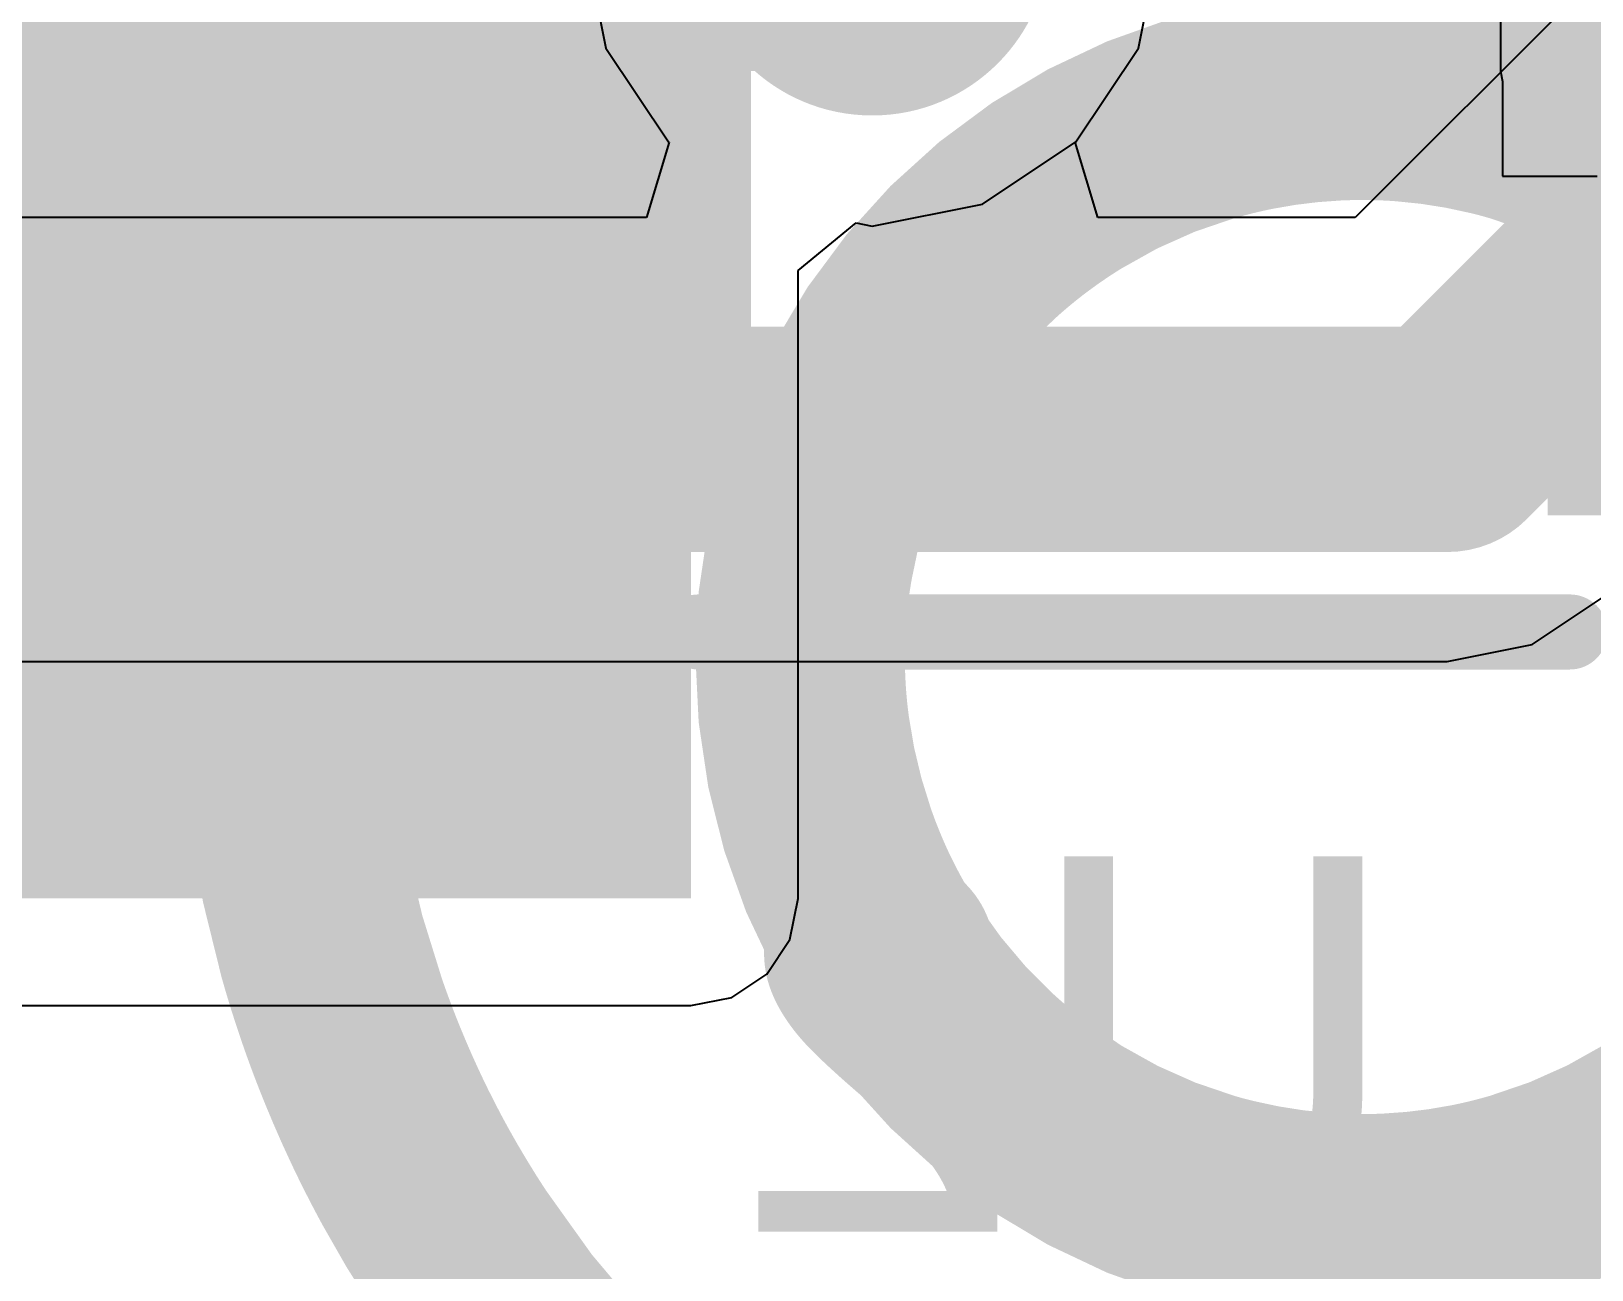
# Model space of a CAD drawing. Header units: inches. Extents: x -27 to 89, y -7 to 71.
# Drawn here: x 2.25 to 4.888, y 7.964 to 10.059 of the extents above; entities that cross this region are included whole.
import ezdxf

# ---------------------------------------------------------------- set-up
doc = ezdxf.new("R2010")
doc.units = ezdxf.units.IN
for name, color, linetype in [('Bottom Layer', 5, 'Continuous'), ('Bottom Overlay', 54, 'Continuous'), ('Bottom Paste', 16, 'Continuous'), ('Bottom Solder', 6, 'Continuous'), ('Dimensions', 6, 'Continuous'), ('Top Layer', 1, 'Continuous')]:
    doc.layers.add(name, color=color, linetype=linetype)
doc.styles.add('Arial', font='', dxfattribs={"height": 0.2})
doc.styles.get('Arial').set_extended_font_data('Arial')

# ---------------------------------------------------------------- blocks, each defined once
blk = doc.blocks.new('TSOT_23_8_B_33')
at = {"layer": 'Bottom Layer'}
for points in [[(1.825, 0.75), (0.775, 0.75), (0.775, 1.2), (1.825, 1.2)], [(1.825, 0.1), (0.775, 0.1), (0.775, 0.55), (1.825, 0.55)]]:
    blk.add_hatch(color=5, dxfattribs=at).paths.add_polyline_path(points)
at = {"layer": 'Bottom Paste'}
for points in [[(1.825, 0.75), (0.775, 0.75), (0.775, 1.2), (1.825, 1.2)], [(1.825, 0.1), (0.775, 0.1), (0.775, 0.55), (1.825, 0.55)]]:
    blk.add_hatch(color=16, dxfattribs=at).paths.add_polyline_path(points)
at = {"layer": 'Bottom Solder'}
for points in [[(-0.6734, 0.6484), (-1.9266, 0.6484), (-1.9266, 1.3016), (-0.6734, 1.3016)], [(1.9266, 0.6484), (0.6734, 0.6484), (0.6734, 1.3016), (1.9266, 1.3016)], [(-0.6734, -0.0016), (-1.9266, -0.0016), (-1.9266, 0.6516), (-0.6734, 0.6516)], [(1.9266, -0.0016), (0.6734, -0.0016), (0.6734, 0.6516), (1.9266, 0.6516)]]:
    blk.add_hatch(color=6, dxfattribs=at).paths.add_polyline_path(points)
at = {"layer": 'Bottom Overlay'}
for points in [[(0.762, 1.4986, 0.127, 0.127, 0), (-0.7112, 1.4986, 0.127, 0.127, 0)], [(0.5842, 1.4986, 0.127, 0.127, 0), (-0.6096, 1.4986, 0.127, 0.127, 0)]]:
    blk.add_lwpolyline(points, format="xyseb", dxfattribs=at)
for points in [[(-0.7429, 1.4986, 0.0635, 0.0635, 1), (-0.6794, 1.4986, 0.0635, 0.0635, 1)], [(-0.6413, 1.4986, 0.0635, 0.0635, 1), (-0.5778, 1.4986, 0.0635, 0.0635, 1)], [(0.5524, 1.4986, 0.0635, 0.0635, 1), (0.6159, 1.4986, 0.0635, 0.0635, 1)], [(0.7302, 1.4986, 0.0635, 0.0635, 1), (0.7937, 1.4986, 0.0635, 0.0635, 1)]]:
    blk.add_lwpolyline(points, format="xyseb", close=True, dxfattribs=at)

msp = doc.modelspace()

# ---------------------------------------------------------------- hatches: boundary and pattern name
at = {"layer": 'Bottom Layer'}
h = msp.add_hatch(color=5, dxfattribs=at)
edge = h.paths.add_edge_path()
edge.add_arc((3.6718, 10.216), 0.3, 0, 360)
for points in [[(1.2121, 9.991), (3.6718, 9.991), (3.6718, 10.441), (1.2121, 10.441)], [(2.3152, 8.5917), (3.3652, 8.5917), (3.3652, 9.791), (2.3152, 9.791)], [(1.2121, 8.5917), (3.3652, 8.5917), (3.3652, 9.341), (1.2121, 9.341)]]:
    msp.add_hatch(color=5, dxfattribs=at).paths.add_polyline_path(points)
at = {"layer": 'Top Layer'}
h = msp.add_hatch(color=1, dxfattribs=at)
edge = h.paths.add_edge_path()
edge.add_arc((3.6718, 10.216), 0.3, 0, 360)

# ---------------------------------------------------------------- linework, layer by layer
at = {"layer": 'Bottom Layer'}
for p, q in [((4.7339, 10.441), (4.7339, 9.991)), ((4.1219, 10.0296), (4.159, 10.216)), ((4.0163, 9.8715), (4.1219, 10.0296)), ((4.7339, 9.991), (4.7374, 9.9735)), ((4.7374, 9.9735), (4.7374, 9.8132)), ((3.8582, 9.7659), (4.0163, 9.8715)), ((4.7374, 9.8132), (4.8977, 9.8132)), ((3.6718, 9.7288), (3.8582, 9.7659)), ((3.5465, 9.6537), (3.6447, 9.7342)), ((3.6447, 9.7342), (3.6718, 9.7288)), ((3.5465, 8.5917), (3.5465, 9.6537)), ((3.5327, 8.5223), (3.5465, 8.5917)), ((3.4934, 8.4635), (3.5327, 8.5223)), ((3.4346, 8.4242), (3.4934, 8.4635)), ((3.3652, 8.4104), (3.4346, 8.4242)), ((1.4337, 8.4104), (3.3652, 8.4104))]:
    msp.add_line(p, q, dxfattribs=at)
at = {"layer": 'Dimensions'}
for points in [[(4.5, 7.1743, 0.254, 0.254, -1), (4.5, 10.8257, 0.254, 0.254, 0)], [(4.5, 10.8257, 0.254, 0.254, -1), (4.5, 7.1743, 0.254, 0.254, 0)], [(3.1237, 10.1215, 0.254, 0.254, -0.039139), (3.3179, 10.3248, 0.254, 0.254, 0)], [(2.8551, 9.9019, 0.254, 0.254, -0.04711), (3.0495, 10.1895, 0.254, 0.254, 0)], [(3.043, 10.0147, 0.254, 0.254, -0.018719), (3.1237, 10.1215, 0.254, 0.254, 0)], [(2.9859, 9.9276, 0.254, 0.254, -0.01472), (3.043, 10.0147, 0.254, 0.254, 0)], [(4.5, 8, 0.254, 0.254, -1), (4.5, 10, 0.254, 0.254, 0)], [(4.5, 9.9, 0.254, 0.254, 0), (4.5, 10, 0.254, 0.254, 0)], [(4.5, 10, 0.254, 0.254, -1), (4.5, 8, 0.254, 0.254, 0)], [(2.9332, 9.8356, 0.254, 0.254, -0.015145), (2.9859, 9.9276, 0.254, 0.254, 0)], [(2.8185, 9.8313, 0.254, 0.254, -0.010674), (2.8551, 9.9019, 0.254, 0.254, 0)], [(4.3257, 9.883, 0.254, 0.254, -0.03733), (4.4576, 9.899, 0.254, 0.254, 0)], [(4.4576, 9.899, 0.254, 0.254, -0.006159), (4.48, 9.8998, 0.254, 0.254, 0)], [(4.48, 9.8998, 0.254, 0.254, -0.004472), (4.4964, 9.9, 0.254, 0.254, 0)], [(4.4964, 9.9, 0.254, 0.254, 0), (4.5, 9.9, 0.254, 0.254, 0)], [(4.5, 9.9, 0.254, 0.254, -0.004945), (4.5182, 9.8998, 0.254, 0.254, 0)], [(4.5182, 9.8998, 0.254, 0.254, -0.00562), (4.5386, 9.8992, 0.254, 0.254, 0)], [(4.5386, 9.8992, 0.254, 0.254, -0.007951), (4.5672, 9.8975, 0.254, 0.254, 0)], [(4.2678, 9.8695, 0.254, 0.254, -0.006783), (4.2917, 9.8756, 0.254, 0.254, 0)], [(4.2917, 9.8756, 0.254, 0.254, -0.009709), (4.3257, 9.883, 0.254, 0.254, 0)], [(4.5672, 9.8975, 0.254, 0.254, -0.041383), (4.7126, 9.8745, 0.254, 0.254, 0)], [(4.7126, 9.8745, 0.254, 0.254, -0.006797), (4.7366, 9.8684, 0.254, 0.254, 0)], [(4.025, 9.7644, 0.254, 0.254, -0.068203), (4.248, 9.864, 0.254, 0.254, 0)], [(4.248, 9.864, 0.254, 0.254, -0.005604), (4.2678, 9.8695, 0.254, 0.254, 0)], [(4.7366, 9.8684, 0.254, 0.254, 0), (4.752, 9.864, 0.254, 0.254, 0)], [(4.752, 9.864, 0.254, 0.254, -0.090271), (5.04, 9.72, 0.254, 0.254, 0)], [(2.7948, 9.7814, 0.254, 0.254, -0.00734), (2.8185, 9.8313, 0.254, 0.254, 0)], [(2.9208, 9.8119, 0.254, 0.254, 0), (2.9332, 9.8356, 0.254, 0.254, 0)], [(2.9087, 9.7878, 0.254, 0.254, 0), (2.9208, 9.8119, 0.254, 0.254, 0)], [(2.7748, 9.7362, 0.254, 0.254, -0.006481), (2.7948, 9.7814, 0.254, 0.254, 0)], [(2.8941, 9.7574, 0.254, 0.254, -0.004908), (2.9087, 9.7878, 0.254, 0.254, 0)], [(2.88, 9.7266, 0.254, 0.254, -0.004872), (2.8941, 9.7574, 0.254, 0.254, 0)], [(3.96, 9.72, 0.254, 0.254, -0.021832), (4.025, 9.7644, 0.254, 0.254, 0)], [(2.7583, 9.6962, 0.254, 0.254, -0.005632), (2.7749, 9.7362, 0.254, 0.254, 0)], [(2.8638, 9.689, 0.254, 0.254, -0.005807), (2.88, 9.7266, 0.254, 0.254, 0)], [(3.9508, 9.713, 0.254, 0.254, 0), (3.96, 9.72, 0.254, 0.254, 0)], [(2.7538, 9.6847, 0.254, 0.254, 0), (2.756, 9.6904, 0.254, 0.254, 0)], [(2.756, 9.6904, 0.254, 0.254, 0), (2.7583, 9.6962, 0.254, 0.254, 0)], [(2.8459, 9.6446, 0.254, 0.254, -0.006732), (2.8638, 9.689, 0.254, 0.254, 0)], [(3.9008, 9.6715, 0.254, 0.254, -0.007483), (3.9211, 9.6891, 0.254, 0.254, 0)], [(3.9211, 9.6891, 0.254, 0.254, -0.005806), (3.9371, 9.7022, 0.254, 0.254, 0)], [(3.9371, 9.7022, 0.254, 0.254, -0.004976), (3.9508, 9.713, 0.254, 0.254, 0)], [(2.7433, 9.6574, 0.254, 0.254, 0), (2.7453, 9.6627, 0.254, 0.254, 0)], [(2.7453, 9.6627, 0.254, 0.254, 0), (2.7474, 9.6681, 0.254, 0.254, 0)], [(2.7474, 9.6681, 0.254, 0.254, 0), (2.7494, 9.6735, 0.254, 0.254, 0)], [(2.7494, 9.6735, 0.254, 0.254, 0), (2.7516, 9.6791, 0.254, 0.254, 0)], [(2.7516, 9.6791, 0.254, 0.254, 0), (2.7538, 9.6847, 0.254, 0.254, 0)], [(3.8024, 9.5684, 0.254, 0.254, -0.039139), (3.9008, 9.6715, 0.254, 0.254, 0)], [(2.7337, 9.6312, 0.254, 0.254, 0), (2.7356, 9.6364, 0.254, 0.254, 0)], [(2.7356, 9.6364, 0.254, 0.254, 0), (2.7375, 9.6416, 0.254, 0.254, 0)], [(2.7375, 9.6416, 0.254, 0.254, 0), (2.7433, 9.6574, 0.254, 0.254, 0)], [(2.751, 9.3028, 0.254, 0.254, -0.048797), (2.8459, 9.6446, 0.254, 0.254, 0)], [(2.7226, 9.5994, 0.254, 0.254, 0), (2.7263, 9.6101, 0.254, 0.254, 0)], [(2.7263, 9.6101, 0.254, 0.254, 0), (2.7281, 9.6154, 0.254, 0.254, 0)], [(2.7281, 9.6154, 0.254, 0.254, 0), (2.73, 9.6207, 0.254, 0.254, 0)], [(2.73, 9.6207, 0.254, 0.254, 0), (2.7318, 9.6259, 0.254, 0.254, 0)], [(2.7318, 9.6259, 0.254, 0.254, 0), (2.7337, 9.6312, 0.254, 0.254, 0)], [(2.7069, 9.5508, 0.254, 0.254, -0.006748), (2.7226, 9.5994, 0.254, 0.254, 0)], [(3.7615, 9.5143, 0.254, 0.254, -0.018719), (3.8024, 9.5684, 0.254, 0.254, 0)], [(2.6896, 9.4911, 0.254, 0.254, -0.008306), (2.7069, 9.5508, 0.254, 0.254, 0)], [(3.7326, 9.4701, 0.254, 0.254, -0.01472), (3.7615, 9.5143, 0.254, 0.254, 0)], [(2.6471, 9.2931, 0.254, 0.254, -0.027443), (2.6896, 9.4911, 0.254, 0.254, 0)], [(3.7059, 9.4235, 0.254, 0.254, -0.015145), (3.7326, 9.4701, 0.254, 0.254, 0)], [(3.686, 9.3839, 0.254, 0.254, -0.004908), (3.6935, 9.3993, 0.254, 0.254, 0)], [(3.6935, 9.3993, 0.254, 0.254, 0), (3.6996, 9.4115, 0.254, 0.254, 0)], [(3.6996, 9.4115, 0.254, 0.254, 0), (3.7059, 9.4235, 0.254, 0.254, 0)], [(3.6789, 9.3683, 0.254, 0.254, -0.004872), (3.686, 9.3839, 0.254, 0.254, 0)], [(3.6616, 9.3267, 0.254, 0.254, -0.006732), (3.6707, 9.3492, 0.254, 0.254, 0)], [(3.6707, 9.3492, 0.254, 0.254, -0.005807), (3.6789, 9.3683, 0.254, 0.254, 0)], [(3.6135, 9.1535, 0.254, 0.254, -0.048797), (3.6616, 9.3267, 0.254, 0.254, 0)], [(2.6329, 9.1813, 0.254, 0.254, -0.015215), (2.6471, 9.2931, 0.254, 0.254, 0)], [(2.7402, 9.2331, 0.254, 0.254, -0.009798), (2.751, 9.3028, 0.254, 0.254, 0)], [(2.7335, 9.177, 0.254, 0.254, -0.007944), (2.7402, 9.2331, 0.254, 0.254, 0)], [(2.628, 9.1194, 0.254, 0.254, -0.008307), (2.6329, 9.1813, 0.254, 0.254, 0)], [(2.7291, 9.1276, 0.254, 0.254, -0.007042), (2.7335, 9.177, 0.254, 0.254, 0)], [(3.608, 9.1182, 0.254, 0.254, -0.009798), (3.6135, 9.1535, 0.254, 0.254, 0)], [(2.6255, 9.0684, 0.254, 0.254, -0.006749), (2.628, 9.1194, 0.254, 0.254, 0)], [(2.7265, 9.0851, 0.254, 0.254, -0.006111), (2.7291, 9.1276, 0.254, 0.254, 0)], [(3.6046, 9.0897, 0.254, 0.254, -0.007944), (3.608, 9.1182, 0.254, 0.254, 0)], [(2.7249, 9.0426, 0.254, 0.254, -0.006187), (2.7265, 9.0851, 0.254, 0.254, 0)], [(3.6024, 9.0647, 0.254, 0.254, -0.007042), (3.6046, 9.0897, 0.254, 0.254, 0)], [(2.6248, 8.9601, 0.254, 0.254, -0.014064), (2.6255, 9.0684, 0.254, 0.254, 0)], [(3.6011, 9.0432, 0.254, 0.254, -0.006111), (3.6024, 9.0647, 0.254, 0.254, 0)], [(2.7244, 8.9929, 0.254, 0.254, -0.007321), (2.7249, 9.0426, 0.254, 0.254, 0)], [(3.6003, 9.0216, 0.254, 0.254, -0.006187), (3.6011, 9.0432, 0.254, 0.254, 0)], [(3.6, 8.9964, 0.254, 0.254, -0.007321), (3.6003, 9.0216, 0.254, 0.254, 0)], [(2.7249, 8.9574, 0.254, 0.254, -0.005218), (2.7244, 8.9929, 0.254, 0.254, 0)], [(3.6003, 8.9784, 0.254, 0.254, -0.005218), (3.6, 8.9964, 0.254, 0.254, 0)], [(3.6011, 8.9569, 0.254, 0.254, -0.006187), (3.6003, 8.9784, 0.254, 0.254, 0)], [(2.6265, 8.9089, 0.254, 0.254, -0.006695), (2.6248, 8.9601, 0.254, 0.254, 0)], [(2.7265, 8.9149, 0.254, 0.254, -0.006187), (2.7249, 8.9574, 0.254, 0.254, 0)], [(3.6024, 8.9353, 0.254, 0.254, -0.006111), (3.6011, 8.9569, 0.254, 0.254, 0)], [(3.6046, 8.9103, 0.254, 0.254, -0.007042), (3.6024, 8.9353, 0.254, 0.254, 0)], [(2.6301, 8.8524, 0.254, 0.254, -0.007492), (2.6265, 8.9089, 0.254, 0.254, 0)], [(2.7291, 8.8724, 0.254, 0.254, -0.006111), (2.7265, 8.9149, 0.254, 0.254, 0)], [(3.608, 8.8818, 0.254, 0.254, -0.007944), (3.6046, 8.9103, 0.254, 0.254, 0)], [(2.7335, 8.8231, 0.254, 0.254, -0.007042), (2.7291, 8.8724, 0.254, 0.254, 0)], [(3.6508, 8.7028, 0.254, 0.254, -0.049987), (3.608, 8.8818, 0.254, 0.254, 0)], [(2.6942, 8.4923, 0.254, 0.254, -0.049473), (2.6301, 8.8524, 0.254, 0.254, 0)], [(2.7402, 8.7669, 0.254, 0.254, -0.007944), (2.7335, 8.8231, 0.254, 0.254, 0)], [(2.8246, 8.4136, 0.254, 0.254, -0.049987), (2.7402, 8.7669, 0.254, 0.254, 0)], [(3.6616, 8.6733, 0.254, 0.254, -0.008609), (3.6508, 8.7028, 0.254, 0.254, 0)], [(3.6707, 8.6508, 0.254, 0.254, -0.006732), (3.6616, 8.6733, 0.254, 0.254, 0)], [(3.6789, 8.6317, 0.254, 0.254, -0.005807), (3.6707, 8.6508, 0.254, 0.254, 0)], [(3.686, 8.6161, 0.254, 0.254, -0.004872), (3.6789, 8.6317, 0.254, 0.254, 0)], [(3.6935, 8.6007, 0.254, 0.254, -0.004908), (3.686, 8.6161, 0.254, 0.254, 0)], [(3.6935, 8.6007, 0.254, 0.254, 0), (3.6996, 8.5885, 0.254, 0.254, 0)], [(3.6996, 8.5885, 0.254, 0.254, 0), (3.7059, 8.5765, 0.254, 0.254, 0)], [(3.7206, 8.5499, 0.254, 0.254, -0.008572), (3.7059, 8.5765, 0.254, 0.254, 0)], [(3.7468, 8.5075, 0.254, 0.254, -0.013985), (3.7206, 8.5499, 0.254, 0.254, 0)], [(3.8875, 8.3407, 0.254, 0.254, -0.060138), (3.7468, 8.5075, 0.254, 0.254, 0)], [(2.7173, 8.4166, 0.254, 0.254, -0.010584), (2.6942, 8.4923, 0.254, 0.254, 0)], [(2.7358, 8.3629, 0.254, 0.254, -0.00751), (2.7173, 8.4166, 0.254, 0.254, 0)], [(2.8459, 8.3554, 0.254, 0.254, -0.008609), (2.8246, 8.4136, 0.254, 0.254, 0)], [(2.7539, 8.3149, 0.254, 0.254, -0.006714), (2.7358, 8.3629, 0.254, 0.254, 0)], [(2.8638, 8.311, 0.254, 0.254, -0.006732), (2.8459, 8.3554, 0.254, 0.254, 0)], [(3.9121, 8.3186, 0.254, 0.254, -0.009168), (3.8875, 8.3407, 0.254, 0.254, 0)], [(3.9302, 8.3034, 0.254, 0.254, -0.006641), (3.9121, 8.3186, 0.254, 0.254, 0)], [(2.7539, 8.3149, 0.254, 0.254, 0), (2.756, 8.3096, 0.254, 0.254, 0)], [(2.756, 8.3096, 0.254, 0.254, 0), (2.7582, 8.3042, 0.254, 0.254, 0)], [(2.7582, 8.3042, 0.254, 0.254, 0), (2.7604, 8.2987, 0.254, 0.254, 0)], [(2.7604, 8.2987, 0.254, 0.254, 0), (2.7626, 8.2932, 0.254, 0.254, 0)], [(2.7626, 8.2932, 0.254, 0.254, 0), (2.7649, 8.2876, 0.254, 0.254, 0)], [(2.88, 8.2734, 0.254, 0.254, -0.005807), (2.8638, 8.311, 0.254, 0.254, 0)], [(3.9462, 8.2906, 0.254, 0.254, -0.005804), (3.9302, 8.3034, 0.254, 0.254, 0)], [(3.96, 8.28, 0.254, 0.254, -0.004979), (3.9462, 8.2906, 0.254, 0.254, 0)], [(2.7649, 8.2876, 0.254, 0.254, 0), (2.7673, 8.2819, 0.254, 0.254, 0)], [(2.7673, 8.2819, 0.254, 0.254, 0), (2.777, 8.2587, 0.254, 0.254, 0)], [(2.8941, 8.2426, 0.254, 0.254, -0.004872), (2.88, 8.2734, 0.254, 0.254, 0)], [(4.248, 8.136, 0.254, 0.254, -0.090271), (3.96, 8.28, 0.254, 0.254, 0)], [(5.04, 8.28, 0.254, 0.254, -0.021832), (4.975, 8.2356, 0.254, 0.254, 0)], [(2.777, 8.2587, 0.254, 0.254, 0), (2.7796, 8.2529, 0.254, 0.254, 0)], [(2.7796, 8.2529, 0.254, 0.254, 0), (2.7821, 8.2471, 0.254, 0.254, 0)], [(2.7821, 8.2471, 0.254, 0.254, 0), (2.7846, 8.2413, 0.254, 0.254, 0)], [(2.7846, 8.2413, 0.254, 0.254, 0), (2.7872, 8.2355, 0.254, 0.254, 0)], [(2.9087, 8.2122, 0.254, 0.254, -0.004908), (2.8941, 8.2426, 0.254, 0.254, 0)], [(2.7872, 8.2355, 0.254, 0.254, 0), (2.7897, 8.2297, 0.254, 0.254, 0)], [(2.7897, 8.2297, 0.254, 0.254, 0), (2.7923, 8.2241, 0.254, 0.254, 0)], [(2.7923, 8.2241, 0.254, 0.254, 0), (2.8052, 8.1961, 0.254, 0.254, 0)], [(2.9087, 8.2122, 0.254, 0.254, 0), (2.9208, 8.1881, 0.254, 0.254, 0)], [(4.975, 8.2356, 0.254, 0.254, -0.068203), (4.752, 8.136, 0.254, 0.254, 0)], [(2.8268, 8.152, 0.254, 0.254, -0.00651), (2.8052, 8.1961, 0.254, 0.254, 0)], [(2.9208, 8.1881, 0.254, 0.254, 0), (2.9332, 8.1644, 0.254, 0.254, 0)], [(2.9623, 8.1121, 0.254, 0.254, -0.008572), (2.9332, 8.1644, 0.254, 0.254, 0)], [(2.8553, 8.0978, 0.254, 0.254, -0.008195), (2.8268, 8.152, 0.254, 0.254, 0)], [(4.248, 8.136, 0.254, 0.254, 0), (4.2634, 8.1316, 0.254, 0.254, 0)], [(4.2873, 8.1255, 0.254, 0.254, -0.006797), (4.2634, 8.1316, 0.254, 0.254, 0)], [(4.752, 8.136, 0.254, 0.254, -0.005604), (4.7322, 8.1305, 0.254, 0.254, 0)], [(3.014, 8.0283, 0.254, 0.254, -0.013985), (2.9623, 8.1121, 0.254, 0.254, 0)], [(4.4328, 8.1025, 0.254, 0.254, -0.041383), (4.2873, 8.1255, 0.254, 0.254, 0)], [(4.6743, 8.117, 0.254, 0.254, -0.03733), (4.5424, 8.101, 0.254, 0.254, 0)], [(4.7083, 8.1244, 0.254, 0.254, -0.009709), (4.6743, 8.117, 0.254, 0.254, 0)], [(4.7322, 8.1305, 0.254, 0.254, -0.006783), (4.7083, 8.1244, 0.254, 0.254, 0)], [(2.9716, 7.912, 0.254, 0.254, -0.029802), (2.8553, 8.0978, 0.254, 0.254, 0)], [(4.4614, 8.1008, 0.254, 0.254, -0.007951), (4.4328, 8.1025, 0.254, 0.254, 0)], [(4.4818, 8.1002, 0.254, 0.254, -0.00562), (4.4614, 8.1008, 0.254, 0.254, 0)], [(4.5, 8.1, 0.254, 0.254, -0.004945), (4.4818, 8.1002, 0.254, 0.254, 0)], [(4.5, 8.1, 0.254, 0.254, 0), (4.5036, 8.1, 0.254, 0.254, 0)], [(4.5, 8, 0.254, 0.254, 0), (4.5, 8.1, 0.254, 0.254, 0)], [(4.52, 8.1002, 0.254, 0.254, -0.004472), (4.5036, 8.1, 0.254, 0.254, 0)], [(4.5424, 8.101, 0.254, 0.254, -0.006159), (4.52, 8.1002, 0.254, 0.254, 0)], [(3.2915, 7.6993, 0.254, 0.254, -0.060138), (3.014, 8.0283, 0.254, 0.254, 0)], [(3.0341, 7.8294, 0.254, 0.254, -0.014035), (2.9716, 7.912, 0.254, 0.254, 0)]]:
    msp.add_lwpolyline(points, format="xyseb", dxfattribs=at)
for points in [[(3.0602, 10.1215, 0.127, 0.127, 1), (3.1872, 10.1215, 0.127, 0.127, 1)], [(3.0602, 10.1215, 0.127, 0.127, 1), (3.1872, 10.1215, 0.127, 0.127, 1)], [(2.9795, 10.0147, 0.127, 0.127, 1), (3.1065, 10.0147, 0.127, 0.127, 1)], [(2.9795, 10.0147, 0.127, 0.127, 1), (3.1065, 10.0147, 0.127, 0.127, 1)], [(4.4365, 10, 0.127, 0.127, 1), (4.5635, 10, 0.127, 0.127, 1)], [(4.4365, 10, 0.127, 0.127, 1), (4.5635, 10, 0.127, 0.127, 1)], [(4.4365, 10, 0.127, 0.127, 1), (4.5635, 10, 0.127, 0.127, 1)], [(2.9224, 9.9276, 0.127, 0.127, 1), (3.0494, 9.9276, 0.127, 0.127, 1)], [(2.9224, 9.9276, 0.127, 0.127, 1), (3.0494, 9.9276, 0.127, 0.127, 1)], [(2.7916, 9.9019, 0.127, 0.127, 1), (2.9186, 9.9019, 0.127, 0.127, 1)], [(2.7916, 9.9019, 0.127, 0.127, 1), (2.9186, 9.9019, 0.127, 0.127, 1)], [(4.3941, 9.899, 0.127, 0.127, 1), (4.5211, 9.899, 0.127, 0.127, 1)], [(4.3941, 9.899, 0.127, 0.127, 1), (4.5211, 9.899, 0.127, 0.127, 1)], [(4.4165, 9.8998, 0.127, 0.127, 1), (4.5435, 9.8998, 0.127, 0.127, 1)], [(4.4165, 9.8998, 0.127, 0.127, 1), (4.5435, 9.8998, 0.127, 0.127, 1)], [(4.4329, 9.9, 0.127, 0.127, 1), (4.5599, 9.9, 0.127, 0.127, 1)], [(4.4329, 9.9, 0.127, 0.127, 1), (4.5599, 9.9, 0.127, 0.127, 1)], [(4.4365, 9.9, 0.127, 0.127, 1), (4.5635, 9.9, 0.127, 0.127, 1)], [(4.4365, 9.9, 0.127, 0.127, 1), (4.5635, 9.9, 0.127, 0.127, 1)], [(4.4365, 9.9, 0.127, 0.127, 1), (4.5635, 9.9, 0.127, 0.127, 1)], [(4.4547, 9.8998, 0.127, 0.127, 1), (4.5817, 9.8998, 0.127, 0.127, 1)], [(4.4547, 9.8998, 0.127, 0.127, 1), (4.5817, 9.8998, 0.127, 0.127, 1)], [(4.4751, 9.8992, 0.127, 0.127, 1), (4.6021, 9.8992, 0.127, 0.127, 1)], [(4.4751, 9.8992, 0.127, 0.127, 1), (4.6021, 9.8992, 0.127, 0.127, 1)], [(4.2282, 9.8756, 0.127, 0.127, 1), (4.3552, 9.8756, 0.127, 0.127, 1)], [(4.2282, 9.8756, 0.127, 0.127, 1), (4.3552, 9.8756, 0.127, 0.127, 1)], [(4.2622, 9.883, 0.127, 0.127, 1), (4.3892, 9.883, 0.127, 0.127, 1)], [(4.2622, 9.883, 0.127, 0.127, 1), (4.3892, 9.883, 0.127, 0.127, 1)], [(4.5037, 9.8975, 0.127, 0.127, 1), (4.6307, 9.8975, 0.127, 0.127, 1)], [(4.5037, 9.8975, 0.127, 0.127, 1), (4.6307, 9.8975, 0.127, 0.127, 1)], [(4.6491, 9.8745, 0.127, 0.127, 1), (4.7761, 9.8745, 0.127, 0.127, 1)], [(4.6491, 9.8745, 0.127, 0.127, 1), (4.7761, 9.8745, 0.127, 0.127, 1)], [(4.1845, 9.864, 0.127, 0.127, 1), (4.3115, 9.864, 0.127, 0.127, 1)], [(4.1845, 9.864, 0.127, 0.127, 1), (4.3115, 9.864, 0.127, 0.127, 1)], [(4.2043, 9.8695, 0.127, 0.127, 1), (4.3313, 9.8695, 0.127, 0.127, 1)], [(4.2043, 9.8695, 0.127, 0.127, 1), (4.3313, 9.8695, 0.127, 0.127, 1)], [(4.6731, 9.8684, 0.127, 0.127, 1), (4.8001, 9.8684, 0.127, 0.127, 1)], [(4.6731, 9.8684, 0.127, 0.127, 1), (4.8001, 9.8684, 0.127, 0.127, 1)], [(4.6885, 9.864, 0.127, 0.127, 1), (4.8155, 9.864, 0.127, 0.127, 1)], [(4.6885, 9.864, 0.127, 0.127, 1), (4.8155, 9.864, 0.127, 0.127, 1)], [(2.755, 9.8313, 0.127, 0.127, 1), (2.882, 9.8313, 0.127, 0.127, 1)], [(2.755, 9.8313, 0.127, 0.127, 1), (2.882, 9.8313, 0.127, 0.127, 1)], [(2.8697, 9.8356, 0.127, 0.127, 1), (2.9967, 9.8356, 0.127, 0.127, 1)], [(2.8697, 9.8356, 0.127, 0.127, 1), (2.9967, 9.8356, 0.127, 0.127, 1)], [(2.8573, 9.8119, 0.127, 0.127, 1), (2.9843, 9.8119, 0.127, 0.127, 1)], [(2.8573, 9.8119, 0.127, 0.127, 1), (2.9843, 9.8119, 0.127, 0.127, 1)], [(2.7313, 9.7814, 0.127, 0.127, 1), (2.8583, 9.7814, 0.127, 0.127, 1)], [(2.7313, 9.7814, 0.127, 0.127, 1), (2.8583, 9.7814, 0.127, 0.127, 1)], [(2.8452, 9.7878, 0.127, 0.127, 1), (2.9722, 9.7878, 0.127, 0.127, 1)], [(2.8452, 9.7878, 0.127, 0.127, 1), (2.9722, 9.7878, 0.127, 0.127, 1)], [(2.8306, 9.7574, 0.127, 0.127, 1), (2.9576, 9.7574, 0.127, 0.127, 1)], [(2.8306, 9.7574, 0.127, 0.127, 1), (2.9576, 9.7574, 0.127, 0.127, 1)], [(3.9615, 9.7644, 0.127, 0.127, 1), (4.0885, 9.7644, 0.127, 0.127, 1)], [(3.9615, 9.7644, 0.127, 0.127, 1), (4.0885, 9.7644, 0.127, 0.127, 1)], [(2.7113, 9.7362, 0.127, 0.127, 1), (2.8383, 9.7362, 0.127, 0.127, 1)], [(2.7114, 9.7362, 0.127, 0.127, 1), (2.8384, 9.7362, 0.127, 0.127, 1)], [(2.8165, 9.7266, 0.127, 0.127, 1), (2.9435, 9.7266, 0.127, 0.127, 1)], [(2.8165, 9.7266, 0.127, 0.127, 1), (2.9435, 9.7266, 0.127, 0.127, 1)], [(3.8965, 9.72, 0.127, 0.127, 1), (4.0235, 9.72, 0.127, 0.127, 1)], [(3.8965, 9.72, 0.127, 0.127, 1), (4.0235, 9.72, 0.127, 0.127, 1)], [(2.6925, 9.6904, 0.127, 0.127, 1), (2.8195, 9.6904, 0.127, 0.127, 1)], [(2.6925, 9.6904, 0.127, 0.127, 1), (2.8195, 9.6904, 0.127, 0.127, 1)], [(2.6948, 9.6962, 0.127, 0.127, 1), (2.8218, 9.6962, 0.127, 0.127, 1)], [(2.6948, 9.6962, 0.127, 0.127, 1), (2.8218, 9.6962, 0.127, 0.127, 1)], [(2.8003, 9.689, 0.127, 0.127, 1), (2.9273, 9.689, 0.127, 0.127, 1)], [(2.8003, 9.689, 0.127, 0.127, 1), (2.9273, 9.689, 0.127, 0.127, 1)], [(3.8576, 9.6891, 0.127, 0.127, 1), (3.9846, 9.6891, 0.127, 0.127, 1)], [(3.8576, 9.6891, 0.127, 0.127, 1), (3.9846, 9.6891, 0.127, 0.127, 1)], [(3.8736, 9.7022, 0.127, 0.127, 1), (4.0006, 9.7022, 0.127, 0.127, 1)], [(3.8736, 9.7022, 0.127, 0.127, 1), (4.0006, 9.7022, 0.127, 0.127, 1)], [(3.8873, 9.713, 0.127, 0.127, 1), (4.0143, 9.713, 0.127, 0.127, 1)], [(3.8873, 9.713, 0.127, 0.127, 1), (4.0143, 9.713, 0.127, 0.127, 1)], [(2.6818, 9.6627, 0.127, 0.127, 1), (2.8088, 9.6627, 0.127, 0.127, 1)], [(2.6818, 9.6627, 0.127, 0.127, 1), (2.8088, 9.6627, 0.127, 0.127, 1)], [(2.6839, 9.6681, 0.127, 0.127, 1), (2.8109, 9.6681, 0.127, 0.127, 1)], [(2.6839, 9.6681, 0.127, 0.127, 1), (2.8109, 9.6681, 0.127, 0.127, 1)], [(2.6859, 9.6735, 0.127, 0.127, 1), (2.8129, 9.6735, 0.127, 0.127, 1)], [(2.6859, 9.6735, 0.127, 0.127, 1), (2.8129, 9.6735, 0.127, 0.127, 1)], [(2.6881, 9.6791, 0.127, 0.127, 1), (2.8151, 9.6791, 0.127, 0.127, 1)], [(2.6881, 9.6791, 0.127, 0.127, 1), (2.8151, 9.6791, 0.127, 0.127, 1)], [(2.6903, 9.6847, 0.127, 0.127, 1), (2.8173, 9.6847, 0.127, 0.127, 1)], [(2.6903, 9.6847, 0.127, 0.127, 1), (2.8173, 9.6847, 0.127, 0.127, 1)], [(3.8373, 9.6715, 0.127, 0.127, 1), (3.9643, 9.6715, 0.127, 0.127, 1)], [(3.8373, 9.6715, 0.127, 0.127, 1), (3.9643, 9.6715, 0.127, 0.127, 1)], [(2.6721, 9.6364, 0.127, 0.127, 1), (2.7991, 9.6364, 0.127, 0.127, 1)], [(2.6721, 9.6364, 0.127, 0.127, 1), (2.7991, 9.6364, 0.127, 0.127, 1)], [(2.674, 9.6416, 0.127, 0.127, 1), (2.801, 9.6416, 0.127, 0.127, 1)], [(2.674, 9.6416, 0.127, 0.127, 1), (2.801, 9.6416, 0.127, 0.127, 1)], [(2.6798, 9.6574, 0.127, 0.127, 1), (2.8068, 9.6574, 0.127, 0.127, 1)], [(2.6798, 9.6574, 0.127, 0.127, 1), (2.8068, 9.6574, 0.127, 0.127, 1)], [(2.7824, 9.6446, 0.127, 0.127, 1), (2.9094, 9.6446, 0.127, 0.127, 1)], [(2.7824, 9.6446, 0.127, 0.127, 1), (2.9094, 9.6446, 0.127, 0.127, 1)], [(2.6628, 9.6101, 0.127, 0.127, 1), (2.7898, 9.6101, 0.127, 0.127, 1)], [(2.6628, 9.6101, 0.127, 0.127, 1), (2.7898, 9.6101, 0.127, 0.127, 1)], [(2.6646, 9.6154, 0.127, 0.127, 1), (2.7916, 9.6154, 0.127, 0.127, 1)], [(2.6646, 9.6154, 0.127, 0.127, 1), (2.7916, 9.6154, 0.127, 0.127, 1)], [(2.6665, 9.6207, 0.127, 0.127, 1), (2.7935, 9.6207, 0.127, 0.127, 1)], [(2.6665, 9.6207, 0.127, 0.127, 1), (2.7935, 9.6207, 0.127, 0.127, 1)], [(2.6683, 9.6259, 0.127, 0.127, 1), (2.7953, 9.6259, 0.127, 0.127, 1)], [(2.6683, 9.6259, 0.127, 0.127, 1), (2.7953, 9.6259, 0.127, 0.127, 1)], [(2.6702, 9.6312, 0.127, 0.127, 1), (2.7972, 9.6312, 0.127, 0.127, 1)], [(2.6702, 9.6312, 0.127, 0.127, 1), (2.7972, 9.6312, 0.127, 0.127, 1)], [(2.6591, 9.5994, 0.127, 0.127, 1), (2.7861, 9.5994, 0.127, 0.127, 1)], [(2.6591, 9.5994, 0.127, 0.127, 1), (2.7861, 9.5994, 0.127, 0.127, 1)], [(3.7389, 9.5684, 0.127, 0.127, 1), (3.8659, 9.5684, 0.127, 0.127, 1)], [(3.7389, 9.5684, 0.127, 0.127, 1), (3.8659, 9.5684, 0.127, 0.127, 1)], [(2.6434, 9.5508, 0.127, 0.127, 1), (2.7704, 9.5508, 0.127, 0.127, 1)], [(2.6434, 9.5508, 0.127, 0.127, 1), (2.7704, 9.5508, 0.127, 0.127, 1)], [(3.698, 9.5143, 0.127, 0.127, 1), (3.825, 9.5143, 0.127, 0.127, 1)], [(3.698, 9.5143, 0.127, 0.127, 1), (3.825, 9.5143, 0.127, 0.127, 1)], [(2.6261, 9.4911, 0.127, 0.127, 1), (2.7531, 9.4911, 0.127, 0.127, 1)], [(2.6261, 9.4911, 0.127, 0.127, 1), (2.7531, 9.4911, 0.127, 0.127, 1)], [(3.6691, 9.4701, 0.127, 0.127, 1), (3.7961, 9.4701, 0.127, 0.127, 1)], [(3.6691, 9.4701, 0.127, 0.127, 1), (3.7961, 9.4701, 0.127, 0.127, 1)], [(3.63, 9.3993, 0.127, 0.127, 1), (3.757, 9.3993, 0.127, 0.127, 1)], [(3.63, 9.3993, 0.127, 0.127, 1), (3.757, 9.3993, 0.127, 0.127, 1)], [(3.6361, 9.4115, 0.127, 0.127, 1), (3.7631, 9.4115, 0.127, 0.127, 1)], [(3.6361, 9.4115, 0.127, 0.127, 1), (3.7631, 9.4115, 0.127, 0.127, 1)], [(3.6424, 9.4235, 0.127, 0.127, 1), (3.7694, 9.4235, 0.127, 0.127, 1)], [(3.6424, 9.4235, 0.127, 0.127, 1), (3.7694, 9.4235, 0.127, 0.127, 1)], [(3.6225, 9.3839, 0.127, 0.127, 1), (3.7495, 9.3839, 0.127, 0.127, 1)], [(3.6225, 9.3839, 0.127, 0.127, 1), (3.7495, 9.3839, 0.127, 0.127, 1)], [(3.6072, 9.3492, 0.127, 0.127, 1), (3.7342, 9.3492, 0.127, 0.127, 1)], [(3.6072, 9.3492, 0.127, 0.127, 1), (3.7342, 9.3492, 0.127, 0.127, 1)], [(3.6154, 9.3683, 0.127, 0.127, 1), (3.7424, 9.3683, 0.127, 0.127, 1)], [(3.6154, 9.3683, 0.127, 0.127, 1), (3.7424, 9.3683, 0.127, 0.127, 1)], [(3.5981, 9.3267, 0.127, 0.127, 1), (3.7251, 9.3267, 0.127, 0.127, 1)], [(3.5981, 9.3267, 0.127, 0.127, 1), (3.7251, 9.3267, 0.127, 0.127, 1)], [(2.5836, 9.2931, 0.127, 0.127, 1), (2.7106, 9.2931, 0.127, 0.127, 1)], [(2.5836, 9.2931, 0.127, 0.127, 1), (2.7106, 9.2931, 0.127, 0.127, 1)], [(2.6875, 9.3028, 0.127, 0.127, 1), (2.8145, 9.3028, 0.127, 0.127, 1)], [(2.6875, 9.3028, 0.127, 0.127, 1), (2.8145, 9.3028, 0.127, 0.127, 1)], [(2.6767, 9.2331, 0.127, 0.127, 1), (2.8037, 9.2331, 0.127, 0.127, 1)], [(2.6767, 9.2331, 0.127, 0.127, 1), (2.8037, 9.2331, 0.127, 0.127, 1)], [(2.5694, 9.1813, 0.127, 0.127, 1), (2.6964, 9.1813, 0.127, 0.127, 1)], [(2.5694, 9.1813, 0.127, 0.127, 1), (2.6964, 9.1813, 0.127, 0.127, 1)], [(2.67, 9.177, 0.127, 0.127, 1), (2.797, 9.177, 0.127, 0.127, 1)], [(2.67, 9.177, 0.127, 0.127, 1), (2.797, 9.177, 0.127, 0.127, 1)], [(3.55, 9.1535, 0.127, 0.127, 1), (3.677, 9.1535, 0.127, 0.127, 1)], [(3.55, 9.1535, 0.127, 0.127, 1), (3.677, 9.1535, 0.127, 0.127, 1)], [(2.5645, 9.1194, 0.127, 0.127, 1), (2.6915, 9.1194, 0.127, 0.127, 1)], [(2.5645, 9.1194, 0.127, 0.127, 1), (2.6915, 9.1194, 0.127, 0.127, 1)], [(2.6656, 9.1276, 0.127, 0.127, 1), (2.7926, 9.1276, 0.127, 0.127, 1)], [(2.6656, 9.1276, 0.127, 0.127, 1), (2.7926, 9.1276, 0.127, 0.127, 1)], [(3.5445, 9.1182, 0.127, 0.127, 1), (3.6715, 9.1182, 0.127, 0.127, 1)], [(3.5445, 9.1182, 0.127, 0.127, 1), (3.6715, 9.1182, 0.127, 0.127, 1)], [(2.663, 9.0851, 0.127, 0.127, 1), (2.79, 9.0851, 0.127, 0.127, 1)], [(2.663, 9.0851, 0.127, 0.127, 1), (2.79, 9.0851, 0.127, 0.127, 1)], [(3.5411, 9.0897, 0.127, 0.127, 1), (3.6681, 9.0897, 0.127, 0.127, 1)], [(3.5411, 9.0897, 0.127, 0.127, 1), (3.6681, 9.0897, 0.127, 0.127, 1)], [(2.562, 9.0684, 0.127, 0.127, 1), (2.689, 9.0684, 0.127, 0.127, 1)], [(2.562, 9.0684, 0.127, 0.127, 1), (2.689, 9.0684, 0.127, 0.127, 1)], [(3.5389, 9.0647, 0.127, 0.127, 1), (3.6659, 9.0647, 0.127, 0.127, 1)], [(3.5389, 9.0647, 0.127, 0.127, 1), (3.6659, 9.0647, 0.127, 0.127, 1)], [(2.6614, 9.0426, 0.127, 0.127, 1), (2.7884, 9.0426, 0.127, 0.127, 1)], [(2.6614, 9.0426, 0.127, 0.127, 1), (2.7884, 9.0426, 0.127, 0.127, 1)], [(3.5376, 9.0432, 0.127, 0.127, 1), (3.6646, 9.0432, 0.127, 0.127, 1)], [(3.5376, 9.0432, 0.127, 0.127, 1), (3.6646, 9.0432, 0.127, 0.127, 1)], [(3.5368, 9.0216, 0.127, 0.127, 1), (3.6638, 9.0216, 0.127, 0.127, 1)], [(3.5368, 9.0216, 0.127, 0.127, 1), (3.6638, 9.0216, 0.127, 0.127, 1)], [(2.6609, 8.9929, 0.127, 0.127, 1), (2.7879, 8.9929, 0.127, 0.127, 1)], [(2.6609, 8.9929, 0.127, 0.127, 1), (2.7879, 8.9929, 0.127, 0.127, 1)], [(3.5365, 8.9964, 0.127, 0.127, 1), (3.6635, 8.9964, 0.127, 0.127, 1)], [(3.5365, 8.9964, 0.127, 0.127, 1), (3.6635, 8.9964, 0.127, 0.127, 1)], [(3.5368, 8.9784, 0.127, 0.127, 1), (3.6638, 8.9784, 0.127, 0.127, 1)], [(3.5368, 8.9784, 0.127, 0.127, 1), (3.6638, 8.9784, 0.127, 0.127, 1)], [(2.5613, 8.9601, 0.127, 0.127, 1), (2.6883, 8.9601, 0.127, 0.127, 1)], [(2.5613, 8.9601, 0.127, 0.127, 1), (2.6883, 8.9601, 0.127, 0.127, 1)], [(2.6614, 8.9574, 0.127, 0.127, 1), (2.7884, 8.9574, 0.127, 0.127, 1)], [(2.6614, 8.9574, 0.127, 0.127, 1), (2.7884, 8.9574, 0.127, 0.127, 1)], [(3.5376, 8.9569, 0.127, 0.127, 1), (3.6646, 8.9569, 0.127, 0.127, 1)], [(3.5376, 8.9569, 0.127, 0.127, 1), (3.6646, 8.9569, 0.127, 0.127, 1)], [(3.5389, 8.9353, 0.127, 0.127, 1), (3.6659, 8.9353, 0.127, 0.127, 1)], [(3.5389, 8.9353, 0.127, 0.127, 1), (3.6659, 8.9353, 0.127, 0.127, 1)], [(2.563, 8.9089, 0.127, 0.127, 1), (2.69, 8.9089, 0.127, 0.127, 1)], [(2.563, 8.9089, 0.127, 0.127, 1), (2.69, 8.9089, 0.127, 0.127, 1)], [(2.663, 8.9149, 0.127, 0.127, 1), (2.79, 8.9149, 0.127, 0.127, 1)], [(2.663, 8.9149, 0.127, 0.127, 1), (2.79, 8.9149, 0.127, 0.127, 1)], [(3.5411, 8.9103, 0.127, 0.127, 1), (3.6681, 8.9103, 0.127, 0.127, 1)], [(3.5411, 8.9103, 0.127, 0.127, 1), (3.6681, 8.9103, 0.127, 0.127, 1)], [(2.6656, 8.8724, 0.127, 0.127, 1), (2.7926, 8.8724, 0.127, 0.127, 1)], [(2.6656, 8.8724, 0.127, 0.127, 1), (2.7926, 8.8724, 0.127, 0.127, 1)], [(3.5445, 8.8818, 0.127, 0.127, 1), (3.6715, 8.8818, 0.127, 0.127, 1)], [(3.5445, 8.8818, 0.127, 0.127, 1), (3.6715, 8.8818, 0.127, 0.127, 1)], [(2.5666, 8.8524, 0.127, 0.127, 1), (2.6936, 8.8524, 0.127, 0.127, 1)], [(2.5666, 8.8524, 0.127, 0.127, 1), (2.6936, 8.8524, 0.127, 0.127, 1)], [(2.67, 8.8231, 0.127, 0.127, 1), (2.797, 8.8231, 0.127, 0.127, 1)], [(2.67, 8.8231, 0.127, 0.127, 1), (2.797, 8.8231, 0.127, 0.127, 1)], [(2.6767, 8.7669, 0.127, 0.127, 1), (2.8037, 8.7669, 0.127, 0.127, 1)], [(2.6767, 8.7669, 0.127, 0.127, 1), (2.8037, 8.7669, 0.127, 0.127, 1)], [(3.5873, 8.7028, 0.127, 0.127, 1), (3.7143, 8.7028, 0.127, 0.127, 1)], [(3.5873, 8.7028, 0.127, 0.127, 1), (3.7143, 8.7028, 0.127, 0.127, 1)], [(3.5981, 8.6733, 0.127, 0.127, 1), (3.7251, 8.6733, 0.127, 0.127, 1)], [(3.5981, 8.6733, 0.127, 0.127, 1), (3.7251, 8.6733, 0.127, 0.127, 1)], [(3.6072, 8.6508, 0.127, 0.127, 1), (3.7342, 8.6508, 0.127, 0.127, 1)], [(3.6072, 8.6508, 0.127, 0.127, 1), (3.7342, 8.6508, 0.127, 0.127, 1)], [(3.6154, 8.6317, 0.127, 0.127, 1), (3.7424, 8.6317, 0.127, 0.127, 1)], [(3.6154, 8.6317, 0.127, 0.127, 1), (3.7424, 8.6317, 0.127, 0.127, 1)], [(3.6225, 8.6161, 0.127, 0.127, 1), (3.7495, 8.6161, 0.127, 0.127, 1)], [(3.6225, 8.6161, 0.127, 0.127, 1), (3.7495, 8.6161, 0.127, 0.127, 1)], [(3.63, 8.6007, 0.127, 0.127, 1), (3.757, 8.6007, 0.127, 0.127, 1)], [(3.63, 8.6007, 0.127, 0.127, 1), (3.757, 8.6007, 0.127, 0.127, 1)], [(3.6361, 8.5885, 0.127, 0.127, 1), (3.7631, 8.5885, 0.127, 0.127, 1)], [(3.6361, 8.5885, 0.127, 0.127, 1), (3.7631, 8.5885, 0.127, 0.127, 1)], [(3.6424, 8.5765, 0.127, 0.127, 1), (3.7694, 8.5765, 0.127, 0.127, 1)], [(3.6424, 8.5765, 0.127, 0.127, 1), (3.7694, 8.5765, 0.127, 0.127, 1)], [(3.6571, 8.5499, 0.127, 0.127, 1), (3.7841, 8.5499, 0.127, 0.127, 1)], [(3.6571, 8.5499, 0.127, 0.127, 1), (3.7841, 8.5499, 0.127, 0.127, 1)], [(3.6833, 8.5075, 0.127, 0.127, 1), (3.8103, 8.5075, 0.127, 0.127, 1)], [(3.6833, 8.5075, 0.127, 0.127, 1), (3.8103, 8.5075, 0.127, 0.127, 1)], [(2.6307, 8.4923, 0.127, 0.127, 1), (2.7577, 8.4923, 0.127, 0.127, 1)], [(2.6307, 8.4923, 0.127, 0.127, 1), (2.7577, 8.4923, 0.127, 0.127, 1)], [(2.6538, 8.4166, 0.127, 0.127, 1), (2.7808, 8.4166, 0.127, 0.127, 1)], [(2.6538, 8.4166, 0.127, 0.127, 1), (2.7808, 8.4166, 0.127, 0.127, 1)], [(2.7611, 8.4136, 0.127, 0.127, 1), (2.8881, 8.4136, 0.127, 0.127, 1)], [(2.7611, 8.4136, 0.127, 0.127, 1), (2.8881, 8.4136, 0.127, 0.127, 1)], [(2.6723, 8.3629, 0.127, 0.127, 1), (2.7993, 8.3629, 0.127, 0.127, 1)], [(2.6723, 8.3629, 0.127, 0.127, 1), (2.7993, 8.3629, 0.127, 0.127, 1)], [(2.7824, 8.3554, 0.127, 0.127, 1), (2.9094, 8.3554, 0.127, 0.127, 1)], [(2.7824, 8.3554, 0.127, 0.127, 1), (2.9094, 8.3554, 0.127, 0.127, 1)], [(3.824, 8.3407, 0.127, 0.127, 1), (3.951, 8.3407, 0.127, 0.127, 1)], [(3.824, 8.3407, 0.127, 0.127, 1), (3.951, 8.3407, 0.127, 0.127, 1)], [(3.8486, 8.3186, 0.127, 0.127, 1), (3.9756, 8.3186, 0.127, 0.127, 1)], [(3.8486, 8.3186, 0.127, 0.127, 1), (3.9756, 8.3186, 0.127, 0.127, 1)], [(2.6904, 8.3149, 0.127, 0.127, 1), (2.8174, 8.3149, 0.127, 0.127, 1)], [(2.6904, 8.3149, 0.127, 0.127, 1), (2.8174, 8.3149, 0.127, 0.127, 1)], [(2.6925, 8.3096, 0.127, 0.127, 1), (2.8195, 8.3096, 0.127, 0.127, 1)], [(2.6925, 8.3096, 0.127, 0.127, 1), (2.8195, 8.3096, 0.127, 0.127, 1)], [(2.6947, 8.3042, 0.127, 0.127, 1), (2.8217, 8.3042, 0.127, 0.127, 1)], [(2.6947, 8.3042, 0.127, 0.127, 1), (2.8217, 8.3042, 0.127, 0.127, 1)], [(2.6969, 8.2987, 0.127, 0.127, 1), (2.8239, 8.2987, 0.127, 0.127, 1)], [(2.6969, 8.2987, 0.127, 0.127, 1), (2.8239, 8.2987, 0.127, 0.127, 1)], [(2.6991, 8.2932, 0.127, 0.127, 1), (2.8261, 8.2932, 0.127, 0.127, 1)], [(2.6991, 8.2932, 0.127, 0.127, 1), (2.8261, 8.2932, 0.127, 0.127, 1)], [(2.8003, 8.311, 0.127, 0.127, 1), (2.9273, 8.311, 0.127, 0.127, 1)], [(2.8003, 8.311, 0.127, 0.127, 1), (2.9273, 8.311, 0.127, 0.127, 1)], [(3.8667, 8.3034, 0.127, 0.127, 1), (3.9937, 8.3034, 0.127, 0.127, 1)], [(3.8667, 8.3034, 0.127, 0.127, 1), (3.9937, 8.3034, 0.127, 0.127, 1)], [(3.8827, 8.2906, 0.127, 0.127, 1), (4.0097, 8.2906, 0.127, 0.127, 1)], [(3.8827, 8.2906, 0.127, 0.127, 1), (4.0097, 8.2906, 0.127, 0.127, 1)], [(2.7014, 8.2876, 0.127, 0.127, 1), (2.8284, 8.2876, 0.127, 0.127, 1)], [(2.7014, 8.2876, 0.127, 0.127, 1), (2.8284, 8.2876, 0.127, 0.127, 1)], [(2.7038, 8.2819, 0.127, 0.127, 1), (2.8308, 8.2819, 0.127, 0.127, 1)], [(2.7038, 8.2819, 0.127, 0.127, 1), (2.8308, 8.2819, 0.127, 0.127, 1)], [(2.8165, 8.2734, 0.127, 0.127, 1), (2.9435, 8.2734, 0.127, 0.127, 1)], [(2.8165, 8.2734, 0.127, 0.127, 1), (2.9435, 8.2734, 0.127, 0.127, 1)], [(3.8965, 8.28, 0.127, 0.127, 1), (4.0235, 8.28, 0.127, 0.127, 1)], [(3.8965, 8.28, 0.127, 0.127, 1), (4.0235, 8.28, 0.127, 0.127, 1)], [(2.7135, 8.2587, 0.127, 0.127, 1), (2.8405, 8.2587, 0.127, 0.127, 1)], [(2.7135, 8.2587, 0.127, 0.127, 1), (2.8405, 8.2587, 0.127, 0.127, 1)], [(2.7161, 8.2529, 0.127, 0.127, 1), (2.8431, 8.2529, 0.127, 0.127, 1)], [(2.7161, 8.2529, 0.127, 0.127, 1), (2.8431, 8.2529, 0.127, 0.127, 1)], [(2.7186, 8.2471, 0.127, 0.127, 1), (2.8456, 8.2471, 0.127, 0.127, 1)], [(2.7186, 8.2471, 0.127, 0.127, 1), (2.8456, 8.2471, 0.127, 0.127, 1)], [(2.7211, 8.2413, 0.127, 0.127, 1), (2.8481, 8.2413, 0.127, 0.127, 1)], [(2.7211, 8.2413, 0.127, 0.127, 1), (2.8481, 8.2413, 0.127, 0.127, 1)], [(2.8306, 8.2426, 0.127, 0.127, 1), (2.9576, 8.2426, 0.127, 0.127, 1)], [(2.8306, 8.2426, 0.127, 0.127, 1), (2.9576, 8.2426, 0.127, 0.127, 1)], [(2.7237, 8.2355, 0.127, 0.127, 1), (2.8507, 8.2355, 0.127, 0.127, 1)], [(2.7237, 8.2355, 0.127, 0.127, 1), (2.8507, 8.2355, 0.127, 0.127, 1)], [(2.7262, 8.2297, 0.127, 0.127, 1), (2.8532, 8.2297, 0.127, 0.127, 1)], [(2.7262, 8.2297, 0.127, 0.127, 1), (2.8532, 8.2297, 0.127, 0.127, 1)], [(2.7288, 8.2241, 0.127, 0.127, 1), (2.8558, 8.2241, 0.127, 0.127, 1)], [(2.7288, 8.2241, 0.127, 0.127, 1), (2.8558, 8.2241, 0.127, 0.127, 1)], [(2.8452, 8.2122, 0.127, 0.127, 1), (2.9722, 8.2122, 0.127, 0.127, 1)], [(2.8452, 8.2122, 0.127, 0.127, 1), (2.9722, 8.2122, 0.127, 0.127, 1)], [(4.9115, 8.2356, 0.127, 0.127, 1), (5.0385, 8.2356, 0.127, 0.127, 1)], [(4.9115, 8.2356, 0.127, 0.127, 1), (5.0385, 8.2356, 0.127, 0.127, 1)], [(2.7417, 8.1961, 0.127, 0.127, 1), (2.8687, 8.1961, 0.127, 0.127, 1)], [(2.7417, 8.1961, 0.127, 0.127, 1), (2.8687, 8.1961, 0.127, 0.127, 1)], [(2.8573, 8.1881, 0.127, 0.127, 1), (2.9843, 8.1881, 0.127, 0.127, 1)], [(2.8573, 8.1881, 0.127, 0.127, 1), (2.9843, 8.1881, 0.127, 0.127, 1)], [(2.8697, 8.1644, 0.127, 0.127, 1), (2.9967, 8.1644, 0.127, 0.127, 1)], [(2.8697, 8.1644, 0.127, 0.127, 1), (2.9967, 8.1644, 0.127, 0.127, 1)], [(2.7633, 8.152, 0.127, 0.127, 1), (2.8903, 8.152, 0.127, 0.127, 1)], [(2.7633, 8.152, 0.127, 0.127, 1), (2.8903, 8.152, 0.127, 0.127, 1)], [(4.1845, 8.136, 0.127, 0.127, 1), (4.3115, 8.136, 0.127, 0.127, 1)], [(4.1845, 8.136, 0.127, 0.127, 1), (4.3115, 8.136, 0.127, 0.127, 1)], [(4.1999, 8.1316, 0.127, 0.127, 1), (4.3269, 8.1316, 0.127, 0.127, 1)], [(4.1999, 8.1316, 0.127, 0.127, 1), (4.3269, 8.1316, 0.127, 0.127, 1)], [(4.6885, 8.136, 0.127, 0.127, 1), (4.8155, 8.136, 0.127, 0.127, 1)], [(4.6885, 8.136, 0.127, 0.127, 1), (4.8155, 8.136, 0.127, 0.127, 1)], [(2.8988, 8.1121, 0.127, 0.127, 1), (3.0258, 8.1121, 0.127, 0.127, 1)], [(2.8988, 8.1121, 0.127, 0.127, 1), (3.0258, 8.1121, 0.127, 0.127, 1)], [(4.2238, 8.1255, 0.127, 0.127, 1), (4.3508, 8.1255, 0.127, 0.127, 1)], [(4.2238, 8.1255, 0.127, 0.127, 1), (4.3508, 8.1255, 0.127, 0.127, 1)], [(4.6108, 8.117, 0.127, 0.127, 1), (4.7378, 8.117, 0.127, 0.127, 1)], [(4.6108, 8.117, 0.127, 0.127, 1), (4.7378, 8.117, 0.127, 0.127, 1)], [(4.6448, 8.1244, 0.127, 0.127, 1), (4.7718, 8.1244, 0.127, 0.127, 1)], [(4.6448, 8.1244, 0.127, 0.127, 1), (4.7718, 8.1244, 0.127, 0.127, 1)], [(4.6687, 8.1305, 0.127, 0.127, 1), (4.7957, 8.1305, 0.127, 0.127, 1)], [(4.6687, 8.1305, 0.127, 0.127, 1), (4.7957, 8.1305, 0.127, 0.127, 1)], [(2.7918, 8.0978, 0.127, 0.127, 1), (2.9188, 8.0978, 0.127, 0.127, 1)], [(2.7918, 8.0978, 0.127, 0.127, 1), (2.9188, 8.0978, 0.127, 0.127, 1)], [(4.3693, 8.1025, 0.127, 0.127, 1), (4.4963, 8.1025, 0.127, 0.127, 1)], [(4.3693, 8.1025, 0.127, 0.127, 1), (4.4963, 8.1025, 0.127, 0.127, 1)], [(4.3979, 8.1008, 0.127, 0.127, 1), (4.5249, 8.1008, 0.127, 0.127, 1)], [(4.3979, 8.1008, 0.127, 0.127, 1), (4.5249, 8.1008, 0.127, 0.127, 1)], [(4.4183, 8.1002, 0.127, 0.127, 1), (4.5453, 8.1002, 0.127, 0.127, 1)], [(4.4183, 8.1002, 0.127, 0.127, 1), (4.5453, 8.1002, 0.127, 0.127, 1)], [(4.4365, 8.1, 0.127, 0.127, 1), (4.5635, 8.1, 0.127, 0.127, 1)], [(4.4365, 8.1, 0.127, 0.127, 1), (4.5635, 8.1, 0.127, 0.127, 1)], [(4.4365, 8.1, 0.127, 0.127, 1), (4.5635, 8.1, 0.127, 0.127, 1)], [(4.4401, 8.1, 0.127, 0.127, 1), (4.5671, 8.1, 0.127, 0.127, 1)], [(4.4401, 8.1, 0.127, 0.127, 1), (4.5671, 8.1, 0.127, 0.127, 1)], [(4.4565, 8.1002, 0.127, 0.127, 1), (4.5835, 8.1002, 0.127, 0.127, 1)], [(4.4565, 8.1002, 0.127, 0.127, 1), (4.5835, 8.1002, 0.127, 0.127, 1)], [(4.4789, 8.101, 0.127, 0.127, 1), (4.6059, 8.101, 0.127, 0.127, 1)], [(4.4789, 8.101, 0.127, 0.127, 1), (4.6059, 8.101, 0.127, 0.127, 1)], [(2.9505, 8.0283, 0.127, 0.127, 1), (3.0775, 8.0283, 0.127, 0.127, 1)], [(2.9505, 8.0283, 0.127, 0.127, 1), (3.0775, 8.0283, 0.127, 0.127, 1)], [(4.4365, 8, 0.127, 0.127, 1), (4.5635, 8, 0.127, 0.127, 1)], [(4.4365, 8, 0.127, 0.127, 1), (4.5635, 8, 0.127, 0.127, 1)], [(4.4365, 8, 0.127, 0.127, 1), (4.5635, 8, 0.127, 0.127, 1)], [(2.9081, 7.912, 0.127, 0.127, 1), (3.0351, 7.912, 0.127, 0.127, 1)], [(2.9081, 7.912, 0.127, 0.127, 1), (3.0351, 7.912, 0.127, 0.127, 1)]]:
    msp.add_lwpolyline(points, format="xyseb", close=True, dxfattribs=at)
at = {"layer": 'Top Layer'}
for p, q in [((5.1494, 10.4045), (4.4885, 9.7436)), ((3.1846, 10.216), (3.2217, 10.0296)), ((4.1219, 10.0296), (4.159, 10.216)), ((3.2217, 10.0296), (3.3273, 9.8715)), ((4.0163, 9.8715), (4.1219, 10.0296)), ((3.3287, 9.8706), (3.2902, 9.7436)), ((3.3273, 9.8715), (3.3287, 9.8706)), ((4.0149, 9.8706), (4.0163, 9.8715)), ((4.0534, 9.7436), (4.0149, 9.8706)), ((3.2902, 9.7436), (0.7519, 9.7436)), ((4.4885, 9.7436), (4.0534, 9.7436)), ((4.7877, 9.0212), (4.9095, 9.1026)), ((4.644, 8.9926), (4.7877, 9.0212)), ((0.5964, 8.9926), (4.644, 8.9926))]:
    msp.add_line(p, q, dxfattribs=at)
for points in [[(4.644, 9.3681, 0.381, 0.381, 0), (5.5249, 10.249, 0.381, 0.381, 0)], [(0.5964, 9.3681, 0.381, 0.381, 0), (4.644, 9.3681, 0.381, 0.381, 0)]]:
    msp.add_lwpolyline(points, format="xyseb", dxfattribs=at)
msp.add_lwpolyline([(4.5487, 9.3681, 0.1905, 0.1905, 1), (4.7392, 9.3681, 0.1905, 0.1905, 1)], format="xyseb", close=True, dxfattribs=at)
msp.add_lwpolyline([(4.5487, 9.3681, 0.1905, 0.1905, 1), (4.7392, 9.3681, 0.1905, 0.1905, 1)], format="xyseb", close=True, dxfattribs=at)

# ---------------------------------------------------------------- block references
at = {"rotation": 180}
msp.add_blockref('TSOT_23_8_B_33', (4.1402, 10.541), dxfattribs=at)

# ---------------------------------------------------------------- texts
at = {"layer": 'Bottom Overlay', "style": 'Arial', "text_generation_flag": 2}
msp.add_text('U2', height=0.635, dxfattribs=at).set_placement((4.5687, 8.0278))

doc.saveas('drawing.dxf')
